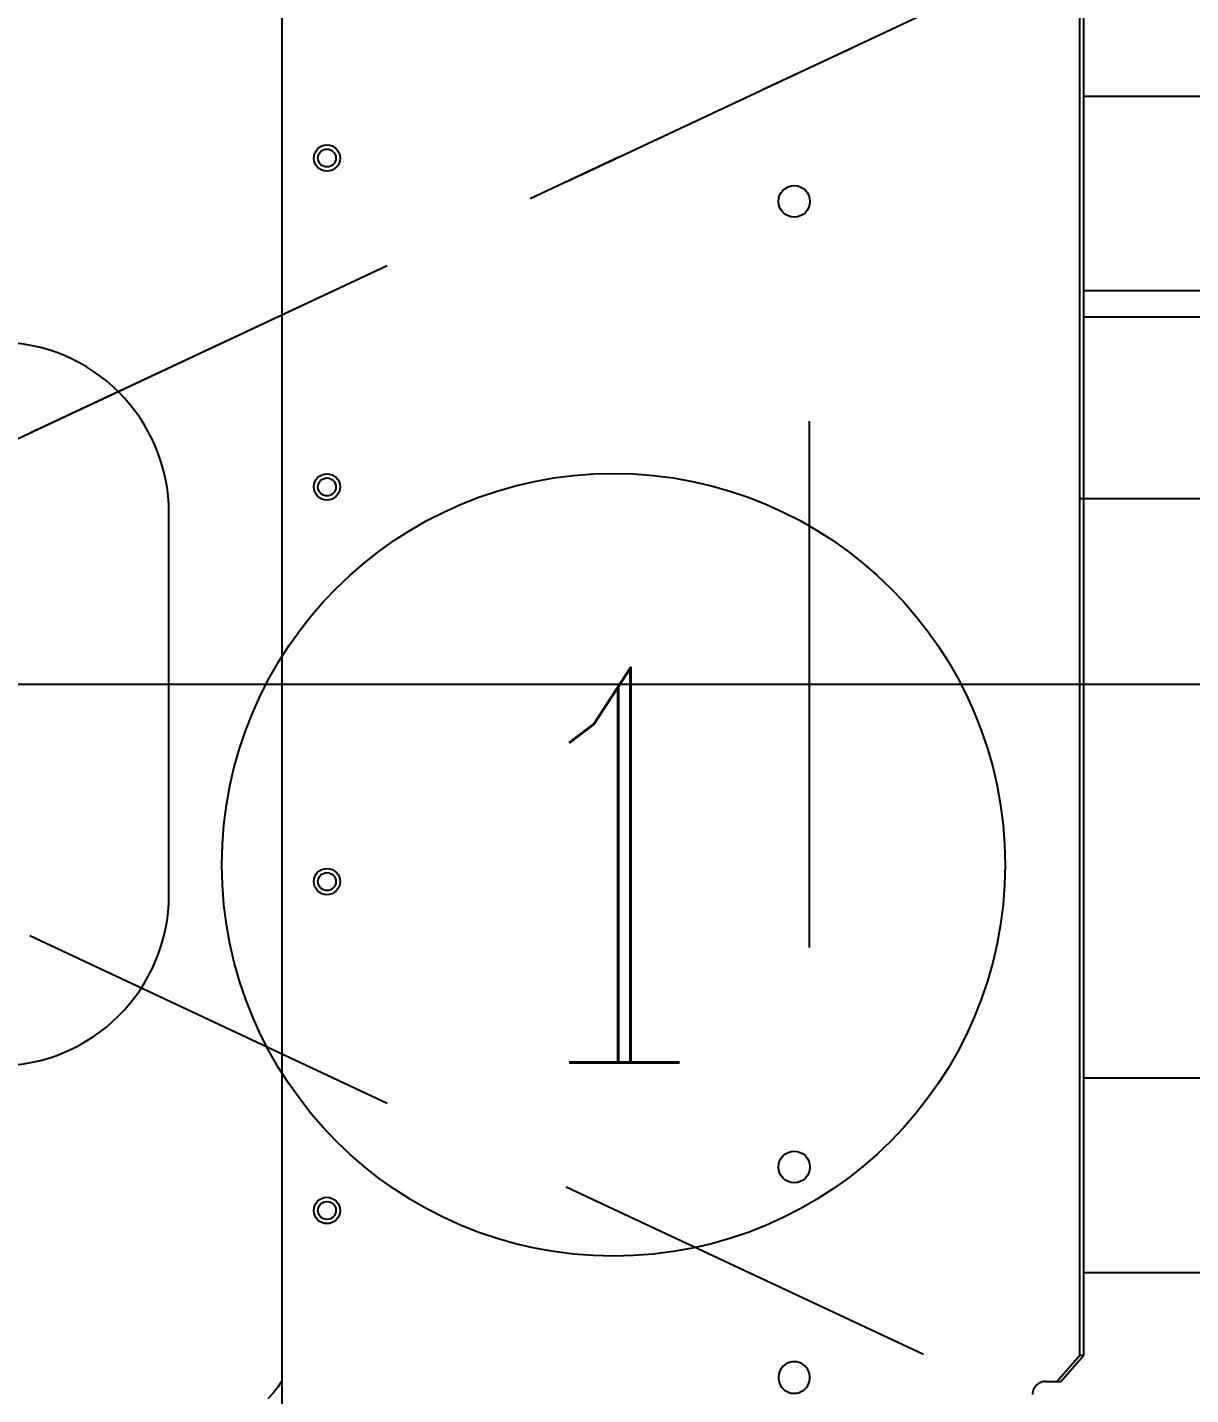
# Model space of a CAD drawing. Extents: x 33214 to 95067, y 8279 to 51908.
# Drawn here: x 43005 to 43447, y 21872 to 22392 of the extents above; entities that cross this region are included whole.
import ezdxf
from ezdxf.enums import TextEntityAlignment as Align

# ---------------------------------------------------------------- set-up
doc = ezdxf.new("R2010")
doc.units = 0
doc.header["$LTSCALE"] = 300
doc.header["$MEASUREMENT"] = 0
for name, pattern in [('DASHED', [0.75, 0.5, -0.25]), ('PHANTOM', [2.1, 1.25, -0.2, 0.125, -0.2, 0.125, -0.2]), ('SNT-025', [0.74, 0.4, -0.17, 0, -0.17])]:
    doc.linetypes.add(name, pattern=pattern)
doc.layers.get('0').update_dxf_attribs({"linetype": 'CONTINUOUS'})
for name, color, linetype in [('GENERATORSETT', 1, 'CONTINUOUS'), ('POSNR', 2, 'CONTINUOUS'), ('Poz', 1, 'CONTINUOUS'), ('S0CO1', 1, 'CONTINUOUS'), ('S0PH1', 1, 'PHANTOM'), ('S0TX1', 1, 'CONTINUOUS'), ('Tanks', 9, 'CONTINUOUS')]:
    doc.layers.add(name, color=color, linetype=linetype)
doc.styles.add('LIT2_5', font='Romanc.shx', dxfattribs={"width": 0.85})

# ---------------------------------------------------------------- blocks, each defined once
blk = doc.blocks.new('below 1-deck')
at = {"linetype": 'DASHED'}
for q in [(14000, 1875), (14000, -1875)]:
    blk.add_line((10000, 0), q, dxfattribs=at)
blk = doc.blocks.new('A$C64097268')
for p, q in [((10500, -100), (10500, 100)), ((2500, 0), (18000, 0))]:
    blk.add_line(p, q)
blk = doc.blocks.new('POS')
at = {"layer": 'POSNR'}
blk.add_circle((0, 0), 148.75, dxfattribs=at)
at = {"layer": 'S0TX1', "linetype": 'Continuous', "style": 'LIT2_5', "width": 0.723514}
blk.add_attdef('POS', text='', height=150, dxfattribs=at).set_placement((1.81, -75.09), align=Align.CENTER)
blk = doc.blocks.new('GENERATOR-CENTER')
at = {"layer": 'GENERATORSETT'}
for p, q in [((-2125.56, -267.91), (-2125.56, 267.9)), ((-1822.57, -255), (-1822.57, 255)), ((-1821.07, -255), (-1821.07, 255)), ((-1821.07, 223.52), (-1802.42, 223.52)), ((-1802.42, 223.52), (-1776.46, 223.52)), ((-1821.07, 149.62), (-1813.47, 149.62)), ((-1821.07, 149.62), (-1755.29, 149.62)), ((-1813.47, 149.62), (-1775.75, 149.62)), ((-1821.07, 139.62), (-1813.47, 139.62)), ((-1813.47, 139.62), (-1775.75, 139.62)), ((-1822.57, 70.62), (-1794.61, 70.62)), ((-1794.61, 70.62), (-1744.92, 70.62)), ((-2168.56, -80), (-2168.56, 65)), ((-2671.23, 0), (-1337.61, 0)), ((-2671.23, 0), (-1337.61, 0)), ((-1821.07, -149.62), (-1755.29, -149.62)), ((-1821.07, -223.53), (-1802.42, -223.53)), ((-1802.42, -223.53), (-1776.46, -223.53)), ((-1831.23, -265), (-1822.57, -255)), ((-1829.73, -265), (-1821.07, -255)), ((-1822.57, -255), (-1821.07, -255)), ((-2125.56, -264.6), (-2127.19, -267.1)), ((-1835.56, -265), (-1834.4, -265)), ((-1834.4, -265), (-1831.23, -265)), ((-1831.23, -265), (-1829.73, -265)), ((-2129.02, -269.43), (-2131.05, -271.58)), ((-2127.19, -267.1), (-2129.02, -269.43)), ((-2127.07, -266.95), (-2127.14, -267.04)), ((-2125.56, -275.9), (-2125.56, -267.91))]:
    blk.add_line(p, q, dxfattribs=at)
for centre, radius in [((-2108.56, 200), 5), ((-2108.56, 200), 3.4), ((-1931.06, 183.5), 6), ((-2108.56, 75), 5), ((-2108.56, 75), 3.4), ((-2108.56, -75), 5), ((-2108.56, -75), 3.4), ((-1931.06, -183.5), 6), ((-2108.56, -200), 5), ((-2108.56, -200), 3.4)]:
    blk.add_circle(centre, radius, dxfattribs=at)
for centre, radius, start, end in [((-2233.56, 65), 65, 0, 90), ((-2233.56, -80), 65, 270, 0), ((-1931.06, -263.5), 6, 90, 227.2831), ((-1931.06, -263.5), 6, 312.717, 90), ((-1835.56, -270), 5, 90, 119.8499), ((-1931.06, -263.5), 6, 227.2831, 269.9999), ((-1931.06, -263.5), 6, 270.0001, 312.7169), ((-1835.57, -270), 4.99, 155.2564, 180.0135), ((-1835.56, -270), 5, 105.5422, 155.27)]:
    blk.add_arc(centre, radius, start, end, dxfattribs=at)
at = {"layer": 'S0PH1'}
blk.add_line((-2425.19, 0), (-1142.5, 601.26), dxfattribs=at)
at = {"layer": 'POSNR', "linetype": 'SNT-025'}
ref = blk.add_blockref('POS', (-1999.7, -68.62), dxfattribs=at)
ref.add_attrib('POS', '1', dxfattribs={"layer": 'Poz', "color": 2, "linetype": 'Continuous', "height": 150, "style": 'LIT2_5', "width": 0.723514}).set_placement((-1997.89, -143.71), align=Align.CENTER)

msp = doc.modelspace()

# ---------------------------------------------------------------- block references
at = {"layer": 'GENERATORSETT', "linetype": 'SNT-025'}
msp.add_blockref('GENERATOR-CENTER', (45227.74, 22141.98), dxfattribs=at)
at = {"layer": 'S0CO1'}
msp.add_blockref('A$C64097268', (32802.55, 22141.98), dxfattribs=at)
at = {"layer": 'Tanks'}
msp.add_blockref('below 1-deck', (32802.55, 22141.98), dxfattribs=at)

doc.saveas('drawing.dxf')
